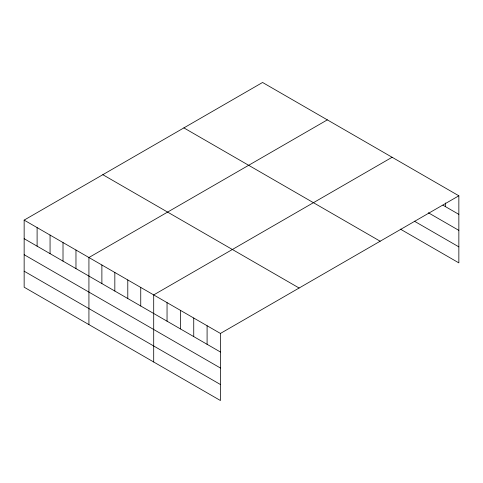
<?xml version="1.0" encoding="UTF-8"?>
<svg xmlns="http://www.w3.org/2000/svg" width="483" height="483" viewBox="0 0 483 483"><rect width="100%" height="100%" fill="white"/><g stroke="black" fill="none" stroke-linecap="round" stroke-linejoin="round"><path stroke-width="0.72" d="M458.85 195.796L262.565 82.472L24.15 220.115L24.15 287.204L220.435 400.528L220.435 333.445L458.85 195.796L458.85 262.885L400.377 229.123M327.335 119.869L88.926 257.517L88.926 324.6M392.111 157.265L153.703 294.914L153.703 361.996M442.959 205.197L458.85 214.367M428.343 212.761L458.85 230.379M414.36 221.184L458.85 246.873M183.884 127.892L380.175 241.222M102.825 174.695L299.116 288.019M24.15 220.115L220.435 333.445M24.15 238.687L220.435 352.016M24.15 254.698L220.435 368.022M24.15 271.192L220.435 384.516M445.501 202.951L445.501 206.664M207.092 325.735L207.092 344.307M193.743 318.031L193.743 336.603M180.394 310.327L180.394 328.893M167.046 302.618L167.046 321.189M140.746 287.433L140.746 306.005M127.79 279.953L127.79 298.524M114.833 272.472L114.833 291.044M101.883 264.992L101.883 283.563M75.97 250.037L75.97 268.608M63.013 242.557L63.013 261.128M50.063 235.076L50.063 253.647M37.106 227.596L37.106 246.167"/></g></svg>
